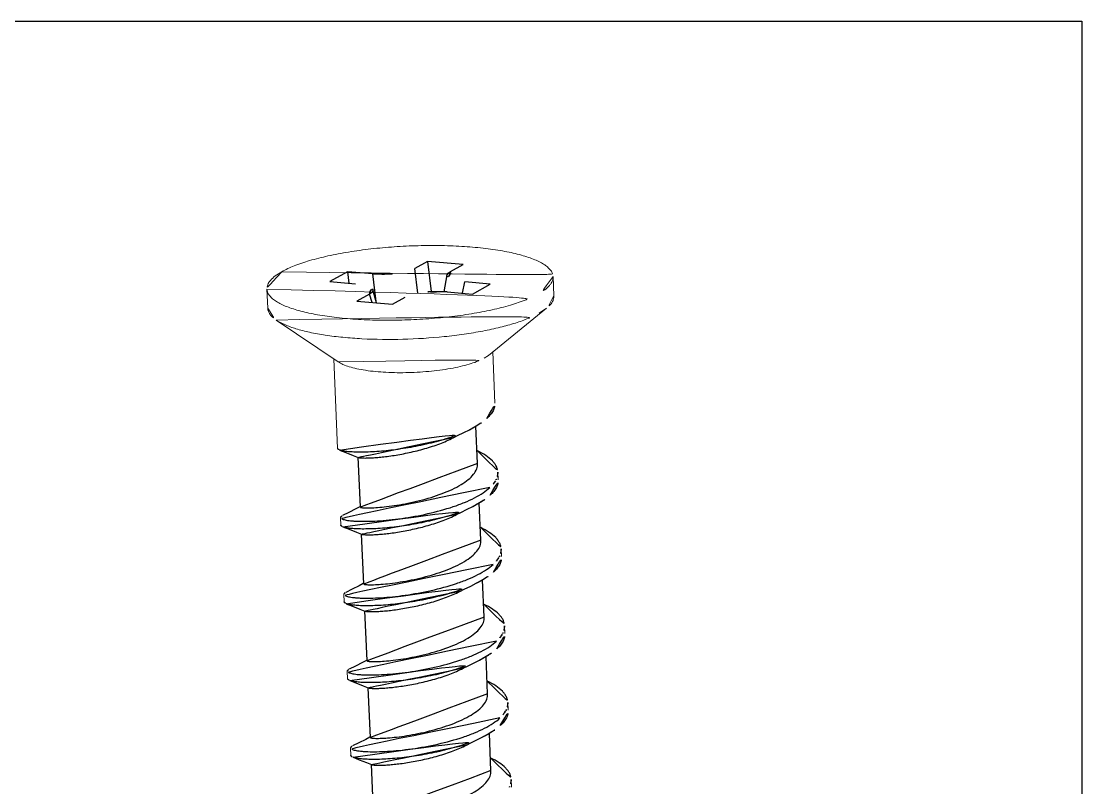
# Model space of a CAD drawing. Extents: x 16296675204 to 16296683393, y -37409618576 to -37409617244.
# Drawn here: x 16296675508.19 to 16296675534.85, y -37409617653.29 to -37409617634.02 of the extents above; entities that cross this region are included whole.
import ezdxf

# ---------------------------------------------------------------- set-up
doc = ezdxf.new("R2010")
doc.units = 0
doc.header["$LTSCALE"] = 10
doc.header["$MEASUREMENT"] = 0
doc.linetypes.add('ACAD_ISO02W100', pattern=[15, 12, -3])
doc.layers.get('0').update_dxf_attribs({"linetype": 'CONTINUOUS'})
doc.layers.add('虚线', color=8, linetype='ACAD_ISO02W100', lineweight=20)

msp = doc.modelspace()

# ---------------------------------------------------------------- linework, layer by layer
at = {"color": 7, "linetype": 'Continuous'}
for p, q in [((16296675518.404289, -37409617640.060204), (16296675518.089081, -37409617640.237587)), ((16296675519.30002, -37409617640.138077), (16296675518.404289, -37409617640.060204)), ((16296675518.404289, -37409617640.060204), (16296675518.494511, -37409617640.817734)), ((16296675516.39677, -37409617640.317009), (16296675515.954149, -37409617640.566093)), ((16296675517.03467, -37409617640.372467), (16296675516.39677, -37409617640.317009)), ((16296675516.39677, -37409617640.317009), (16296675516.431379, -37409617640.607582)), ((16296675518.16301, -37409617640.858307), (16296675518.089081, -37409617640.237587)), ((16296675518.98481, -37409617640.315468), (16296675519.30002, -37409617640.138077)), ((16296675515.954149, -37409617640.566093), (16296675516.592051, -37409617640.621552)), ((16296675517.11701, -37409617641.063789), (16296675517.03467, -37409617640.372467)), ((16296675518.821341, -37409617640.818443), (16296675518.90329, -37409617640.39801)), ((16296675519.28668, -37409617640.855827), (16296675519.341789, -37409617640.573059)), ((16296675519.979691, -37409617640.628517), (16296675519.341789, -37409617640.573059)), ((16296675517.127609, -37409617641.099457), (16296675517.029539, -37409617640.769493)), ((16296675518.899179, -37409617640.822144), (16296675519.537069, -37409617640.877602)), ((16296675519.537069, -37409617640.877602), (16296675519.979691, -37409617640.628517)), ((16296675516.949039, -37409617640.879143), (16296675516.63382, -37409617641.056534)), ((16296675516.63382, -37409617641.056534), (16296675517.529551, -37409617641.134407)), ((16296675517.011511, -37409617641.089363), (16296675516.949039, -37409617640.879143)), ((16296675517.529551, -37409617641.134407), (16296675517.844761, -37409617640.957024)), ((16296675519.66552, -37409617645.135567), (16296675519.62483, -37409617644.199089)), ((16296675516.539961, -37409617644.934013), (16296675516.66547, -37409617644.984482)), ((16296675516.65596, -37409617644.980659), (16296675516.710291, -37409617646.23114)), ((16296675519.749399, -37409617647.066269), (16296675519.70871, -37409617646.129639)), ((16296675516.62385, -37409617646.8647), (16296675516.74935, -37409617646.915176)), ((16296675516.73984, -37409617646.911346), (16296675516.79417, -37409617648.161827)), ((16296675519.83329, -37409617648.996964), (16296675519.792589, -37409617648.06031)), ((16296675516.707741, -37409617648.795387), (16296675516.833241, -37409617648.845871)), ((16296675516.823721, -37409617648.842041), (16296675516.878059, -37409617650.092529)), ((16296675519.91717, -37409617650.92765), (16296675519.87648, -37409617649.991127)), ((16296675516.79162, -37409617650.726089), (16296675516.91712, -37409617650.776573)), ((16296675516.90761, -37409617650.772743), (16296675516.961941, -37409617652.023216)), ((16296675520.001051, -37409617652.858353), (16296675519.96036, -37409617651.921677)), ((16296675516.8755, -37409617652.656776), (16296675517.001011, -37409617652.70726)), ((16296675516.991489, -37409617652.70343), (16296675517.04582, -37409617653.953911))]:
    msp.add_line(p, q, dxfattribs=at)
msp.add_lwpolyline([(16296675534.85187, -37409617716.359558), (16296675481.5355, -37409617716.359558), (16296675481.5355, -37409617634.019852), (16296675534.85187, -37409617634.019852)], close=True)
for points in [[(16296675519.052521, -37409617644.492722), (16296675519.16181, -37409617644.437317), (16296675519.323299, -37409617644.356773), (16296675519.461889, -37409617644.288582)], [(16296675516.197969, -37409617644.800011), (16296675516.355499, -37409617644.861191), (16296675516.539961, -37409617644.934013)], [(16296675516.708441, -37409617646.227509), (16296675516.6022, -37409617646.281387), (16296675516.424681, -37409617646.370003), (16296675516.269501, -37409617646.446373)], [(16296675519.1364, -37409617646.423424), (16296675519.245689, -37409617646.368019), (16296675519.40719, -37409617646.28746), (16296675519.545771, -37409617646.219269)], [(16296675516.28186, -37409617646.730713), (16296675516.43939, -37409617646.791893), (16296675516.62385, -37409617646.8647)], [(16296675516.79233, -37409617648.158203), (16296675516.686081, -37409617648.212082), (16296675516.50856, -37409617648.30069), (16296675516.35339, -37409617648.377052)], [(16296675519.22028, -37409617648.354111), (16296675519.32958, -37409617648.298714), (16296675519.49107, -37409617648.218147), (16296675519.62966, -37409617648.149963)], [(16296675516.36574, -37409617648.6614), (16296675516.52327, -37409617648.72258), (16296675516.707741, -37409617648.795387)], [(16296675516.876209, -37409617650.088898), (16296675516.76997, -37409617650.142776), (16296675516.592449, -37409617650.231377), (16296675516.437269, -37409617650.307747)], [(16296675519.304171, -37409617650.284813), (16296675519.41346, -37409617650.229401), (16296675519.574961, -37409617650.148849), (16296675519.713539, -37409617650.080658)], [(16296675516.449631, -37409617650.592087), (16296675516.607161, -37409617650.653267), (16296675516.79162, -37409617650.726089)], [(16296675516.9601, -37409617652.019592), (16296675516.853849, -37409617652.073471), (16296675516.676331, -37409617652.162071), (16296675516.52116, -37409617652.238441)], [(16296675519.38805, -37409617652.2155), (16296675519.497351, -37409617652.160103), (16296675519.65884, -37409617652.079536), (16296675519.79743, -37409617652.011353)], [(16296675516.53351, -37409617652.522781), (16296675516.69104, -37409617652.583961), (16296675516.8755, -37409617652.656776)]]:
    msp.add_lwpolyline(points, dxfattribs=at)
for centre, major_axis, ratio, start_param, end_param in [((16296675519.723289, -37409617640.372627), (-0.821229, -0.039608), 0.25133448, 5.818141006, 7.358779072), ((16296675517.37229, -37409617640.168221), (-0.801806, -0.030785), 0.263882425, 1.126066153, 2.666704219), ((16296675516.21056, -37409617640.821983), (-0.821229, -0.039608), 0.25133448, -3.606636955, -2.065998889), ((16296675518.56156, -37409617641.026382), (-0.801806, -0.030785), 0.263882425, -2.0155265, -0.474888434)]:
    msp.add_ellipse(centre, major_axis=major_axis, ratio=ratio, start_param=start_param, end_param=end_param, dxfattribs=at)
for points, knots in [([(16296675519.899651, -37409617644.004623), (16296675519.931761, -37409617643.974953), (16296675519.989031, -37409617643.915176), (16296675520.05514, -37409617643.817581), (16296675520.09436, -37409617643.71804), (16296675520.10144, -37409617643.650101), (16296675520.100031, -37409617643.617622)], [0, 0, 0, 0, 0.292045706, 0.550742358, 0.782817436, 1, 1, 1, 1]), ([(16296675519.461889, -37409617644.288582), (16296675519.546391, -37409617644.247223), (16296675519.699631, -37409617644.16333), (16296675519.840679, -37409617644.059097), (16296675519.899651, -37409617644.004623)], [0, 0, 0, 0, 0.539523175, 1, 1, 1, 1]), ([(16296675516.197981, -37409617644.800011), (16296675516.222191, -37409617644.809349), (16296675516.28253, -37409617644.824364), (16296675516.388729, -37409617644.839813), (16296675516.52421, -37409617644.85025), (16296675516.686609, -37409617644.85479), (16296675516.87331, -37409617644.852547), (16296675517.161699, -37409617644.839127), (16296675517.557091, -37409617644.801468), (16296675518.05327, -37409617644.724922), (16296675518.55497, -37409617644.615181), (16296675519.028811, -37409617644.474564), (16296675519.32584, -37409617644.355164), (16296675519.461889, -37409617644.288582)], [0, 0, 0, 0, 0.023276566, 0.055463247, 0.09623742, 0.145040673, 0.201136549, 0.263651163, 0.403927684, 0.557108169, 0.713672809, 0.86415492, 1, 1, 1, 1]), ([(16296675519.052509, -37409617644.492722), (16296675518.94355, -37409617644.548401), (16296675518.708731, -37409617644.64875), (16296675518.33811, -37409617644.768913), (16296675517.95417, -37409617644.864197), (16296675517.63726, -37409617644.923393), (16296675517.39739, -37409617644.957993), (16296675517.235331, -37409617644.976921), (16296675517.089109, -37409617644.989937), (16296675516.961321, -37409617644.997513), (16296675516.854191, -37409617645.00029), (16296675516.76964, -37409617644.998894), (16296675516.71393, -37409617644.994904), (16296675516.681931, -37409617644.989517), (16296675516.670139, -37409617644.986382), (16296675516.66547, -37409617644.984482)], [0, 0, 0, 0, 0.149149692, 0.310486425, 0.474512212, 0.630990703, 0.703238306, 0.769886721, 0.829852517, 0.882142193, 0.925906765, 0.960440098, 0.985212648, 0.993851739, 1, 1, 1, 1]), ([(16296675516.14576, -37409617644.756554), (16296675516.145929, -37409617644.760567), (16296675516.149111, -37409617644.76947), (16296675516.16012, -37409617644.780693), (16296675516.17684, -37409617644.791183), (16296675516.190331, -37409617644.797058), (16296675516.197981, -37409617644.800011)], [0, 0, 0, 0, 0.169964487, 0.380192821, 0.653494873, 1, 1, 1, 1]), ([(16296675519.658581, -37409617644.817734), (16296675519.733049, -37409617644.853081), (16296675519.866831, -37409617644.925667), (16296675520.01137, -37409617645.038689), (16296675520.094431, -37409617645.135437), (16296675520.1385, -37409617645.206863), (16296675520.16663, -37409617645.28022), (16296675520.17445, -37409617645.330551), (16296675520.17552, -37409617645.355247)], [0, 0, 0, 0, 0.317057743, 0.583748074, 0.699704525, 0.805924509, 0.904904925, 1, 1, 1, 1]), ([(16296675519.66551, -37409617645.135567), (16296675519.6665, -37409617645.158371), (16296675519.66349, -37409617645.205177), (16296675519.636749, -37409617645.301277), (16296675519.56225, -37409617645.4217), (16296675519.4251, -37409617645.553459), (16296675519.242531, -37409617645.67823), (16296675519.0207, -37409617645.794144), (16296675518.76757, -37409617645.899399), (16296675518.492599, -37409617645.992264), (16296675518.206221, -37409617646.071426), (16296675517.919399, -37409617646.136124), (16296675517.643181, -37409617646.186119), (16296675517.38821, -37409617646.221802), (16296675517.16436, -37409617646.244072), (16296675517.001261, -37409617646.253403), (16296675516.892799, -37409617646.254959), (16296675516.829941, -37409617646.253838), (16296675516.78014, -37409617646.250717), (16296675516.74745, -37409617646.246758), (16296675516.72785, -37409617646.242249), (16296675516.717951, -37409617646.238953), (16296675516.710449, -37409617646.23465), (16296675516.7103, -37409617646.23114)], [0, 0, 0, 0, 0.020473064, 0.041729226, 0.088965761, 0.145234353, 0.211406525, 0.286735163, 0.369456871, 0.457154917, 0.547003049, 0.635953592, 0.720898874, 0.798817184, 0.866906327, 0.922705443, 0.9453497, 0.964215031, 0.979139366, 0.990015945, 0.99393238, 0.996849703, 1, 1, 1, 1]), ([(16296675520.17552, -37409617645.355247), (16296675520.17679, -37409617645.384438), (16296675520.17144, -37409617645.445023), (16296675520.15147, -37409617645.502274), (16296675520.138479, -37409617645.530273)], [0, 0, 0, 0, 0.486340642, 1, 1, 1, 1]), ([(16296675519.98354, -37409617645.93531), (16296675520.015659, -37409617645.905632), (16296675520.07295, -37409617645.845833), (16296675520.13908, -37409617645.748177), (16296675520.178289, -37409617645.64859), (16296675520.185341, -37409617645.580612), (16296675520.183901, -37409617645.548126)], [0, 0, 0, 0, 0.292058996, 0.550756019, 0.78282278, 1, 1, 1, 1]), ([(16296675520.11618, -37409617645.572762), (16296675520.10759, -37409617645.587418), (16296675520.067329, -37409617645.6492), (16296675520.016769, -37409617645.703796), (16296675519.975149, -37409617645.742241)], [0, 0, 0, 0, 0.230661655, 1, 1, 1, 1]), ([(16296675520.138479, -37409617645.530273), (16296675520.136829, -37409617645.533829), (16296675520.12991, -37409617645.548264), (16296675520.12228, -37409617645.562347), (16296675520.11618, -37409617645.572762)], [0, 0, 0, 0, 0.245567706, 1, 1, 1, 1]), ([(16296675519.975149, -37409617645.742241), (16296675519.92251, -37409617645.790871), (16296675519.79858, -37409617645.884567), (16296675519.583269, -37409617646.007896), (16296675519.33009, -37409617646.122803), (16296675518.941191, -37409617646.265984), (16296675518.414761, -37409617646.407921), (16296675517.874491, -37409617646.505493), (16296675517.45005, -37409617646.557037), (16296675517.158331, -37409617646.581146), (16296675516.895781, -37409617646.592216), (16296675516.69862, -37409617646.591583), (16296675516.561041, -37409617646.584923), (16296675516.474609, -37409617646.577744), (16296675516.400129, -37409617646.568314), (16296675516.33852, -37409617646.557198), (16296675516.28891, -37409617646.543861), (16296675516.24943, -37409617646.528831), (16296675516.221901, -37409617646.508873), (16296675516.221251, -37409617646.494171)], [0, 0, 0, 0, 0.054602615, 0.117789166, 0.188745253, 0.266169363, 0.433325532, 0.603347488, 0.684032993, 0.759000201, 0.826300458, 0.884192152, 0.909142841, 0.931212345, 0.950280087, 0.966251833, 0.979077401, 0.988796353, 1, 1, 1, 1]), ([(16296675519.545771, -37409617646.219269), (16296675519.63027, -37409617646.177917), (16296675519.78351, -37409617646.094032), (16296675519.924561, -37409617645.989799), (16296675519.98354, -37409617645.93531)], [0, 0, 0, 0, 0.539505924, 1, 1, 1, 1]), ([(16296675516.221251, -37409617646.494171), (16296675516.221081, -37409617646.490158), (16296675516.223459, -37409617646.48101), (16296675516.233471, -37409617646.468887), (16296675516.24922, -37409617646.457001), (16296675516.26214, -37409617646.449966), (16296675516.269501, -37409617646.446358)], [0, 0, 0, 0, 0.169923784, 0.38021977, 0.653573272, 1, 1, 1, 1]), ([(16296675516.28186, -37409617646.730713), (16296675516.30608, -37409617646.740044), (16296675516.366421, -37409617646.755058), (16296675516.47262, -37409617646.7705), (16296675516.60811, -37409617646.780937), (16296675516.770519, -37409617646.785477), (16296675516.957239, -37409617646.783249), (16296675517.245649, -37409617646.769821), (16296675517.641041, -37409617646.732147), (16296675518.137211, -37409617646.655609), (16296675518.63891, -37409617646.54586), (16296675519.11273, -37409617646.405243), (16296675519.40974, -37409617646.285851), (16296675519.545771, -37409617646.219269)], [0, 0, 0, 0, 0.023276892, 0.055464645, 0.096240648, 0.145049353, 0.201151804, 0.263673445, 0.403950807, 0.557126029, 0.713689384, 0.864168888, 1, 1, 1, 1]), ([(16296675519.136391, -37409617646.423424), (16296675519.02743, -37409617646.47908), (16296675518.79262, -37409617646.579437), (16296675518.421989, -37409617646.699608), (16296675518.03805, -37409617646.794899), (16296675517.721149, -37409617646.854103), (16296675517.481279, -37409617646.888687), (16296675517.31922, -37409617646.907623), (16296675517.173, -37409617646.920624), (16296675517.04521, -37409617646.9282), (16296675516.93807, -37409617646.930977), (16296675516.853519, -37409617646.929581), (16296675516.797819, -37409617646.925591), (16296675516.76581, -37409617646.920219), (16296675516.75403, -37409617646.917068), (16296675516.749359, -37409617646.915176)], [0, 0, 0, 0, 0.149151444, 0.31048851, 0.474514788, 0.630995045, 0.703238917, 0.769892315, 0.829853838, 0.882146381, 0.925911335, 0.960441334, 0.985220341, 0.993856093, 1, 1, 1, 1]), ([(16296675516.229639, -37409617646.687286), (16296675516.22983, -37409617646.691307), (16296675516.233021, -37409617646.700203), (16296675516.24403, -37409617646.711403), (16296675516.26074, -37409617646.721878), (16296675516.27422, -37409617646.727753), (16296675516.28186, -37409617646.730713)], [0, 0, 0, 0, 0.170000013, 0.380313825, 0.653600326, 1, 1, 1, 1]), ([(16296675519.742901, -37409617646.748627), (16296675519.817289, -37409617646.783958), (16296675519.950939, -37409617646.856506), (16296675520.09532, -37409617646.96946), (16296675520.17831, -37409617647.066132), (16296675520.222349, -37409617647.137489), (16296675520.250469, -37409617647.210777), (16296675520.25831, -37409617647.26107), (16296675520.259399, -37409617647.285751)], [0, 0, 0, 0, 0.317038141, 0.583721003, 0.699682042, 0.805910367, 0.904900162, 1, 1, 1, 1]), ([(16296675519.749399, -37409617647.066269), (16296675519.75038, -37409617647.089073), (16296675519.74736, -37409617647.13588), (16296675519.720659, -37409617647.231987), (16296675519.646139, -37409617647.352386), (16296675519.508989, -37409617647.484154), (16296675519.32641, -37409617647.608917), (16296675519.10458, -37409617647.724823), (16296675518.85146, -37409617647.830093), (16296675518.576481, -37409617647.922951), (16296675518.2901, -37409617648.002129), (16296675518.003281, -37409617648.066818), (16296675517.72706, -37409617648.116814), (16296675517.472099, -37409617648.152489), (16296675517.248249, -37409617648.174767), (16296675517.08515, -37409617648.184082), (16296675516.97669, -37409617648.185654), (16296675516.91382, -37409617648.184532), (16296675516.864031, -37409617648.181396), (16296675516.831329, -37409617648.17746), (16296675516.811741, -37409617648.172943), (16296675516.80184, -37409617648.169632), (16296675516.794319, -37409617648.165337), (16296675516.79417, -37409617648.161827)], [0, 0, 0, 0, 0.020473397, 0.04172825, 0.088964795, 0.145234699, 0.21140827, 0.286737033, 0.369457519, 0.457154473, 0.547002625, 0.635953948, 0.720899289, 0.798816176, 0.866903321, 0.922701866, 0.945350284, 0.96421297, 0.979137498, 0.990016213, 0.993929145, 0.99684572, 1, 1, 1, 1]), ([(16296675520.067419, -37409617647.865997), (16296675520.099541, -37409617647.836327), (16296675520.15683, -37409617647.776543), (16296675520.22295, -37409617647.678886), (16296675520.262171, -37409617647.5793), (16296675520.26922, -37409617647.511322), (16296675520.26779, -37409617647.478844)], [0, 0, 0, 0, 0.292042277, 0.550741516, 0.782816052, 1, 1, 1, 1]), ([(16296675520.2005, -37409617647.502708), (16296675520.1919, -37409617647.517433), (16296675520.151569, -37409617647.579514), (16296675520.100821, -37409617647.634331), (16296675520.05904, -37409617647.672943)], [0, 0, 0, 0, 0.230586123, 1, 1, 1, 1]), ([(16296675520.2223, -37409617647.461113), (16296675520.22068, -37409617647.4646), (16296675520.213909, -37409617647.478722), (16296675520.20645, -37409617647.492508), (16296675520.2005, -37409617647.502708)], [0, 0, 0, 0, 0.245662192, 1, 1, 1, 1]), ([(16296675520.259399, -37409617647.285751), (16296675520.260691, -37409617647.314987), (16296675520.255341, -37409617647.375702), (16296675520.235319, -37409617647.433067), (16296675520.2223, -37409617647.461113)], [0, 0, 0, 0, 0.486306326, 1, 1, 1, 1]), ([(16296675520.05904, -37409617647.672943), (16296675520.006399, -37409617647.721558), (16296675519.88249, -37409617647.815247), (16296675519.667231, -37409617647.93856), (16296675519.414101, -37409617648.053436), (16296675519.025261, -37409617648.196609), (16296675518.498899, -37409617648.338547), (16296675517.958679, -37409617648.436127), (16296675517.534281, -37409617648.487694), (16296675517.24255, -37409617648.511833), (16296675516.979959, -37409617648.522903), (16296675516.782761, -37409617648.522293), (16296675516.645149, -37409617648.515617), (16296675516.558689, -37409617648.508453), (16296675516.48418, -37409617648.499031), (16296675516.42255, -37409617648.487923), (16296675516.3729, -37409617648.474586), (16296675516.333389, -37409617648.459557), (16296675516.30582, -37409617648.439621), (16296675516.30514, -37409617648.424919)], [0, 0, 0, 0, 0.054597217, 0.117772269, 0.188713614, 0.266122839, 0.433262524, 0.603270318, 0.683950983, 0.758921475, 0.826233658, 0.884138543, 0.909095902, 0.931171631, 0.950246803, 0.966225121, 0.979058274, 0.988784535, 1, 1, 1, 1]), ([(16296675519.62966, -37409617648.149963), (16296675519.714161, -37409617648.108597), (16296675519.86739, -37409617648.024719), (16296675520.00845, -37409617647.920486), (16296675520.067419, -37409617647.865997)], [0, 0, 0, 0, 0.539514938, 1, 1, 1, 1]), ([(16296675516.365749, -37409617648.6614), (16296675516.389959, -37409617648.670738), (16296675516.4503, -37409617648.685753), (16296675516.556499, -37409617648.701187), (16296675516.69198, -37409617648.711639), (16296675516.85438, -37409617648.716171), (16296675517.04109, -37409617648.713943), (16296675517.3295, -37409617648.700523), (16296675517.72489, -37409617648.662849), (16296675518.22105, -37409617648.586311), (16296675518.72275, -37409617648.476562), (16296675519.196581, -37409617648.335953), (16296675519.49361, -37409617648.216553), (16296675519.62966, -37409617648.149963)], [0, 0, 0, 0, 0.023278057, 0.055464367, 0.096237391, 0.145041777, 0.201140971, 0.263660908, 0.403941326, 0.557113817, 0.713670843, 0.864155822, 1, 1, 1, 1]), ([(16296675516.30514, -37409617648.424919), (16296675516.304951, -37409617648.420898), (16296675516.30732, -37409617648.411743), (16296675516.317329, -37409617648.399612), (16296675516.33308, -37409617648.387703), (16296675516.34602, -37409617648.380661), (16296675516.35339, -37409617648.377052)], [0, 0, 0, 0, 0.169900019, 0.380141039, 0.653487407, 1, 1, 1, 1]), ([(16296675519.22028, -37409617648.354111), (16296675519.11132, -37409617648.40979), (16296675518.876499, -37409617648.510132), (16296675518.50588, -37409617648.630302), (16296675518.121941, -37409617648.725594), (16296675517.805031, -37409617648.784782), (16296675517.565161, -37409617648.819382), (16296675517.403099, -37409617648.83831), (16296675517.25688, -37409617648.851334), (16296675517.129089, -37409617648.858887), (16296675517.021959, -37409617648.861671), (16296675516.93741, -37409617648.860283), (16296675516.881701, -37409617648.856277), (16296675516.849701, -37409617648.850906), (16296675516.83791, -37409617648.847771), (16296675516.833241, -37409617648.845871)], [0, 0, 0, 0, 0.149149925, 0.310486899, 0.474512549, 0.630991091, 0.703238754, 0.769887552, 0.829852148, 0.882143536, 0.925906325, 0.960441356, 0.985212845, 0.993853208, 1, 1, 1, 1]), ([(16296675516.31353, -37409617648.617973), (16296675516.313709, -37409617648.621986), (16296675516.316891, -37409617648.630867), (16296675516.327909, -37409617648.642082), (16296675516.34462, -37409617648.652573), (16296675516.358101, -37409617648.658447), (16296675516.365749, -37409617648.6614)], [0, 0, 0, 0, 0.169993056, 0.38028427, 0.653562307, 1, 1, 1, 1]), ([(16296675519.827499, -37409617648.679657), (16296675519.901791, -37409617648.714981), (16296675520.035259, -37409617648.787498), (16296675520.17944, -37409617648.900383), (16296675520.2623, -37409617648.996986), (16296675520.30629, -37409617649.068298), (16296675520.33437, -37409617649.141548), (16296675520.342199, -37409617649.191803), (16296675520.34329, -37409617649.216461)], [0, 0, 0, 0, 0.316984893, 0.583639069, 0.699603812, 0.805849235, 0.904865736, 1, 1, 1, 1]), ([(16296675519.833281, -37409617648.996964), (16296675519.83428, -37409617649.019753), (16296675519.831249, -37409617649.066566), (16296675519.804529, -37409617649.162666), (16296675519.730021, -37409617649.283081), (16296675519.592871, -37409617649.414841), (16296675519.410299, -37409617649.539612), (16296675519.188471, -37409617649.655518), (16296675518.935341, -37409617649.76078), (16296675518.66037, -37409617649.853653), (16296675518.373989, -37409617649.932823), (16296675518.08717, -37409617649.997513), (16296675517.810949, -37409617650.047501), (16296675517.555981, -37409617650.083183), (16296675517.33213, -37409617650.105461), (16296675517.169029, -37409617650.114777), (16296675517.06057, -37409617650.116348), (16296675516.997709, -37409617650.115227), (16296675516.94791, -37409617650.112099), (16296675516.91522, -37409617650.108147), (16296675516.89562, -37409617650.103638), (16296675516.885719, -37409617650.100327), (16296675516.87822, -37409617650.096031), (16296675516.878071, -37409617650.092529)], [0, 0, 0, 0, 0.02047321, 0.04172905, 0.08896589, 0.145234743, 0.211406872, 0.286735126, 0.369456489, 0.457154687, 0.547003065, 0.635953623, 0.720898634, 0.798816603, 0.866905772, 0.922705652, 0.945349236, 0.964215767, 0.979138535, 0.990016578, 0.993933024, 0.996849142, 1, 1, 1, 1]), ([(16296675520.34329, -37409617649.216461), (16296675520.34458, -37409617649.245827), (16296675520.339161, -37409617649.306808), (16296675520.31897, -37409617649.364403), (16296675520.30584, -37409617649.392548)], [0, 0, 0, 0, 0.486199985, 1, 1, 1, 1]), ([(16296675520.14292, -37409617649.60363), (16296675520.090281, -37409617649.65226), (16296675519.96636, -37409617649.745949), (16296675519.751089, -37409617649.86927), (16296675519.497931, -37409617649.984161), (16296675519.10906, -37409617650.127327), (16296675518.58268, -37409617650.269272), (16296675518.04245, -37409617650.366837), (16296675517.61804, -37409617650.418404), (16296675517.326309, -37409617650.442528), (16296675517.06373, -37409617650.453598), (16296675516.86655, -37409617650.452972), (16296675516.72896, -37409617650.446312), (16296675516.642509, -37409617650.43914), (16296675516.56801, -37409617650.429718), (16296675516.50639, -37409617650.418602), (16296675516.456751, -37409617650.405273), (16296675516.41725, -37409617650.390244), (16296675516.38969, -37409617650.370293), (16296675516.389021, -37409617650.355591)], [0, 0, 0, 0, 0.05459869, 0.11777762, 0.188727264, 0.266146226, 0.433292764, 0.603296072, 0.683979386, 0.758950658, 0.826259313, 0.88415787, 0.909111388, 0.931183846, 0.950256241, 0.966231778, 0.979063344, 0.988787913, 1, 1, 1, 1]), ([(16296675520.15131, -37409617649.7967), (16296675520.18342, -37409617649.767036), (16296675520.240681, -37409617649.707268), (16296675520.30678, -37409617649.609673), (16296675520.34601, -37409617649.510147), (16296675520.35309, -37409617649.442207), (16296675520.351681, -37409617649.409737)], [0, 0, 0, 0, 0.292056058, 0.55074832, 0.782819238, 1, 1, 1, 1]), ([(16296675520.2855, -37409617649.431488), (16296675520.27688, -37409617649.446373), (16296675520.236361, -37409617649.509209), (16296675520.185129, -37409617649.564636), (16296675520.14292, -37409617649.60363)], [0, 0, 0, 0, 0.230394881, 1, 1, 1, 1]), ([(16296675520.30584, -37409617649.392548), (16296675520.30431, -37409617649.395813), (16296675520.29797, -37409617649.409012), (16296675520.291031, -37409617649.421928), (16296675520.2855, -37409617649.431488)], [0, 0, 0, 0, 0.24594043, 1, 1, 1, 1]), ([(16296675519.713539, -37409617650.080658), (16296675519.79804, -37409617650.039299), (16296675519.951281, -37409617649.955406), (16296675520.092331, -37409617649.851181), (16296675520.15131, -37409617649.7967)], [0, 0, 0, 0, 0.539520138, 1, 1, 1, 1]), ([(16296675516.449631, -37409617650.592087), (16296675516.47385, -37409617650.601433), (16296675516.534189, -37409617650.616447), (16296675516.64039, -37409617650.631889), (16296675516.77586, -37409617650.642326), (16296675516.938271, -37409617650.646873), (16296675517.124969, -37409617650.644638), (16296675517.41337, -37409617650.631218), (16296675517.80876, -37409617650.593552), (16296675518.304939, -37409617650.516998), (16296675518.806641, -37409617650.407257), (16296675519.28047, -37409617650.26664), (16296675519.577499, -37409617650.147247), (16296675519.713539, -37409617650.080658)], [0, 0, 0, 0, 0.023276407, 0.055463181, 0.096237908, 0.145042369, 0.201139714, 0.263655278, 0.403931506, 0.557112621, 0.713678891, 0.864158647, 1, 1, 1, 1]), ([(16296675516.389021, -37409617650.355591), (16296675516.38884, -37409617650.35157), (16296675516.391211, -37409617650.342422), (16296675516.40123, -37409617650.330292), (16296675516.416981, -37409617650.31839), (16296675516.429899, -37409617650.311363), (16296675516.437269, -37409617650.307747)], [0, 0, 0, 0, 0.169908325, 0.380176255, 0.653525717, 1, 1, 1, 1]), ([(16296675519.304159, -37409617650.284813), (16296675519.19519, -37409617650.340469), (16296675518.960381, -37409617650.440826), (16296675518.58976, -37409617650.560989), (16296675518.20582, -37409617650.656288), (16296675517.88892, -37409617650.715477), (16296675517.64905, -37409617650.750069), (16296675517.48698, -37409617650.768997), (16296675517.340771, -37409617650.782013), (16296675517.21298, -37409617650.789581), (16296675517.105841, -37409617650.792374), (16296675517.02129, -37409617650.79097), (16296675516.96559, -37409617650.78698), (16296675516.93358, -37409617650.781601), (16296675516.921801, -37409617650.778458), (16296675516.91713, -37409617650.776573)], [0, 0, 0, 0, 0.149151082, 0.31048801, 0.474514413, 0.630994577, 0.703238601, 0.769891117, 0.829854077, 0.882144985, 0.925911753, 0.960440489, 0.985219788, 0.993854646, 1, 1, 1, 1]), ([(16296675516.397409, -37409617650.548653), (16296675516.397591, -37409617650.552673), (16296675516.40077, -37409617650.561562), (16296675516.411791, -37409617650.572777), (16296675516.428499, -37409617650.58326), (16296675516.44199, -37409617650.589142), (16296675516.449631, -37409617650.592087)], [0, 0, 0, 0, 0.169972208, 0.380232623, 0.65353903, 1, 1, 1, 1]), ([(16296675519.90871, -37409617650.609093), (16296675519.98341, -37409617650.644493), (16296675520.11759, -37409617650.71714), (16296675520.26256, -37409617650.830307), (16296675520.34586, -37409617650.927223), (16296675520.390051, -37409617650.998734), (16296675520.41827, -37409617651.072212), (16296675520.4261, -37409617651.12262), (16296675520.427179, -37409617651.147362)], [0, 0, 0, 0, 0.3172345, 0.583924157, 0.69985153, 0.806036112, 0.904966851, 1, 1, 1, 1]), ([(16296675519.91716, -37409617650.92765), (16296675519.91815, -37409617650.950447), (16296675519.91514, -37409617650.997269), (16296675519.88842, -37409617651.093369), (16296675519.813919, -37409617651.213783), (16296675519.67676, -37409617651.345543), (16296675519.494181, -37409617651.470306), (16296675519.27235, -37409617651.586212), (16296675519.01923, -37409617651.691467), (16296675518.744249, -37409617651.78434), (16296675518.45787, -37409617651.86351), (16296675518.171049, -37409617651.928207), (16296675517.894831, -37409617651.978203), (16296675517.63987, -37409617652.013878), (16296675517.416019, -37409617652.036163), (16296675517.25292, -37409617652.045471), (16296675517.144449, -37409617652.047043), (16296675517.081591, -37409617652.045914), (16296675517.03179, -37409617652.042793), (16296675516.9991, -37409617652.038841), (16296675516.979509, -37409617652.034317), (16296675516.96961, -37409617652.031021), (16296675516.96209, -37409617652.026733), (16296675516.961941, -37409617652.023216)], [0, 0, 0, 0, 0.020473134, 0.041728323, 0.088964486, 0.14523392, 0.211407584, 0.286736716, 0.369457507, 0.457154493, 0.547002463, 0.635953727, 0.720899492, 0.798816786, 0.866903955, 0.922702124, 0.945350952, 0.964212695, 0.979138569, 0.990015654, 0.993929113, 0.996846507, 1, 1, 1, 1]), ([(16296675520.427179, -37409617651.147362), (16296675520.42844, -37409617651.176453), (16296675520.42313, -37409617651.236801), (16296675520.403299, -37409617651.293869), (16296675520.3904, -37409617651.32177)], [0, 0, 0, 0, 0.486427564, 1, 1, 1, 1]), ([(16296675520.235189, -37409617651.727386), (16296675520.267321, -37409617651.697723), (16296675520.32461, -37409617651.637909), (16296675520.390739, -37409617651.540253), (16296675520.429951, -37409617651.440643), (16296675520.436991, -37409617651.372673), (16296675520.43556, -37409617651.340179)], [0, 0, 0, 0, 0.292057156, 0.550753557, 0.782820762, 1, 1, 1, 1]), ([(16296675520.36655, -37409617651.36702), (16296675520.357981, -37409617651.381477), (16296675520.317961, -37409617651.442413), (16296675520.267941, -37409617651.496323), (16296675520.226801, -37409617651.534317)], [0, 0, 0, 0, 0.23088135, 1, 1, 1, 1]), ([(16296675520.3904, -37409617651.32177), (16296675520.388651, -37409617651.325569), (16296675520.381281, -37409617651.34095), (16296675520.37311, -37409617651.355949), (16296675520.36655, -37409617651.36702)], [0, 0, 0, 0, 0.245278164, 1, 1, 1, 1]), ([(16296675520.226801, -37409617651.534317), (16296675520.17416, -37409617651.582947), (16296675520.05024, -37409617651.676651), (16296675519.834961, -37409617651.799973), (16296675519.581791, -37409617651.914864), (16296675519.192921, -37409617652.058037), (16296675518.666519, -37409617652.199966), (16296675518.126261, -37409617652.297546), (16296675517.701839, -37409617652.349098), (16296675517.41012, -37409617652.37323), (16296675517.147551, -37409617652.384293), (16296675516.95038, -37409617652.383667), (16296675516.812799, -37409617652.377007), (16296675516.726351, -37409617652.369827), (16296675516.651859, -37409617652.360397), (16296675516.59024, -37409617652.349297), (16296675516.540609, -37409617652.33596), (16296675516.50112, -37409617652.32093), (16296675516.47357, -37409617652.300972), (16296675516.47291, -37409617652.286278)], [0, 0, 0, 0, 0.0546001, 0.117782597, 0.188733632, 0.266151748, 0.433300018, 0.60331817, 0.68400267, 0.75896991, 0.826272935, 0.884169085, 0.909122385, 0.931194582, 0.950265184, 0.96624001, 0.979068811, 0.988791119, 1, 1, 1, 1]), ([(16296675519.79743, -37409617652.011353), (16296675519.88192, -37409617651.969994), (16296675520.03516, -37409617651.886108), (16296675520.17621, -37409617651.781883), (16296675520.235189, -37409617651.727386)], [0, 0, 0, 0, 0.539501208, 1, 1, 1, 1]), ([(16296675516.47291, -37409617652.286278), (16296675516.472731, -37409617652.282257), (16296675516.4751, -37409617652.273109), (16296675516.485109, -37409617652.260986), (16296675516.50086, -37409617652.249077), (16296675516.51379, -37409617652.24205), (16296675516.52116, -37409617652.238441)], [0, 0, 0, 0, 0.169912341, 0.380179031, 0.653529502, 1, 1, 1, 1]), ([(16296675516.53352, -37409617652.522781), (16296675516.55773, -37409617652.532127), (16296675516.618071, -37409617652.547127), (16296675516.724279, -37409617652.562576), (16296675516.85976, -37409617652.573029), (16296675517.022181, -37409617652.57756), (16296675517.2089, -37409617652.575333), (16296675517.497311, -37409617652.561897), (16296675517.8927, -37409617652.524239), (16296675518.38887, -37409617652.447693), (16296675518.89056, -37409617652.337936), (16296675519.36438, -37409617652.197327), (16296675519.66139, -37409617652.077927), (16296675519.79743, -37409617652.011353)], [0, 0, 0, 0, 0.023277738, 0.055465794, 0.096241954, 0.14505144, 0.20115394, 0.26367632, 0.403954117, 0.557125453, 0.713686867, 0.864167196, 1, 1, 1, 1]), ([(16296675519.38805, -37409617652.2155), (16296675519.279091, -37409617652.271172), (16296675519.04427, -37409617652.371521), (16296675518.673651, -37409617652.491676), (16296675518.289709, -37409617652.586983), (16296675517.972799, -37409617652.646156), (16296675517.732929, -37409617652.680771), (16296675517.570869, -37409617652.699692), (16296675517.42465, -37409617652.712708), (16296675517.29686, -37409617652.720284), (16296675517.18972, -37409617652.723061), (16296675517.105181, -37409617652.721657), (16296675517.049471, -37409617652.717667), (16296675517.01746, -37409617652.712303), (16296675517.00568, -37409617652.709152), (16296675517.001011, -37409617652.70726)], [0, 0, 0, 0, 0.149150481, 0.310487645, 0.474513263, 0.630992056, 0.703239131, 0.769889043, 0.829852195, 0.882145353, 0.925906742, 0.960442514, 0.985214087, 0.993855175, 1, 1, 1, 1]), ([(16296675516.4813, -37409617652.479362), (16296675516.48148, -37409617652.483383), (16296675516.484671, -37409617652.492271), (16296675516.49568, -37409617652.503471), (16296675516.51239, -37409617652.513947), (16296675516.525869, -37409617652.519836), (16296675516.53352, -37409617652.522781)], [0, 0, 0, 0, 0.170000578, 0.380309158, 0.653587418, 1, 1, 1, 1]), ([(16296675519.994829, -37409617652.540833), (16296675520.06918, -37409617652.576157), (16296675520.202749, -37409617652.648697), (16296675520.34705, -37409617652.761612), (16296675520.429991, -37409617652.858261), (16296675520.47401, -37409617652.929604), (16296675520.502119, -37409617653.002869), (16296675520.50996, -37409617653.053131), (16296675520.511049, -37409617653.077797)], [0, 0, 0, 0, 0.317020572, 0.583696175, 0.69965802, 0.805891088, 0.904889407, 1, 1, 1, 1]), ([(16296675520.001051, -37409617652.858353), (16296675520.00205, -37409617652.881142), (16296675519.99901, -37409617652.927963), (16296675519.972309, -37409617653.024063), (16296675519.897791, -37409617653.14447), (16296675519.760639, -37409617653.27623), (16296675519.57806, -37409617653.401001), (16296675519.356239, -37409617653.516907), (16296675519.103109, -37409617653.622169), (16296675518.82814, -37409617653.715027), (16296675518.541759, -37409617653.794197), (16296675518.25494, -37409617653.858887), (16296675517.97872, -37409617653.90889), (16296675517.723749, -37409617653.944572), (16296675517.499901, -37409617653.966843), (16296675517.336809, -37409617653.976173), (16296675517.22834, -37409617653.97773), (16296675517.16548, -37409617653.976624), (16296675517.115681, -37409617653.973488), (16296675517.082979, -37409617653.969543), (16296675517.063391, -37409617653.965027), (16296675517.05349, -37409617653.961723), (16296675517.04599, -37409617653.95742), (16296675517.04583, -37409617653.953911)], [0, 0, 0, 0, 0.020473379, 0.041728798, 0.088965914, 0.145235111, 0.211407373, 0.286735407, 0.369456346, 0.45715445, 0.547003048, 0.635953711, 0.72089852, 0.798816075, 0.866904958, 0.922705167, 0.945348959, 0.964216136, 0.979137713, 0.990017197, 0.993933035, 0.996848199, 1, 1, 1, 1]), ([(16296675520.511049, -37409617653.077797), (16296675520.51235, -37409617653.107063), (16296675520.50699, -37409617653.167824), (16296675520.48694, -37409617653.225227), (16296675520.4739, -37409617653.253304)], [0, 0, 0, 0, 0.48629063, 1, 1, 1, 1]), ([(16296675520.4739, -37409617653.253304), (16296675520.4723, -37409617653.256752), (16296675520.465599, -37409617653.270721), (16296675520.458229, -37409617653.28437), (16296675520.452339, -37409617653.294456)], [0, 0, 0, 0, 0.245707587, 1, 1, 1, 1])]:
    msp.add_open_spline(points, degree=3, knots=knots, dxfattribs=at)
at = {"layer": '虚线', "color": 7, "linetype": 'Continuous'}
for p, q in [((16296675521.584499, -37409617640.923714), (16296675521.56353, -37409617640.44104)), ((16296675514.391291, -37409617641.236237), (16296675514.370319, -37409617640.753571)), ((16296675519.936899, -37409617642.420357), (16296675521.3981, -37409617641.236732)), ((16296675521.3981, -37409617641.236732), (16296675521.212521, -37409617641.360336)), ((16296675516.162479, -37409617642.584343), (16296675514.604139, -37409617641.531921)), ((16296675519.936899, -37409617642.420357), (16296675519.833811, -37409617642.489021)), ((16296675520.100031, -37409617643.617577), (16296675520.044241, -37409617642.333397)), ((16296675516.14575, -37409617644.756554), (16296675516.04801, -37409617642.507027)), ((16296675520.18392, -37409617645.548279), (16296675520.175529, -37409617645.355209)), ((16296675516.22963, -37409617646.687248), (16296675516.221239, -37409617646.494179)), ((16296675520.267799, -37409617647.478973), (16296675520.259411, -37409617647.285896)), ((16296675516.31352, -37409617648.617943), (16296675516.30513, -37409617648.424873)), ((16296675520.35169, -37409617649.40966), (16296675520.3433, -37409617649.216591)), ((16296675516.3974, -37409617650.548637), (16296675516.389009, -37409617650.355568)), ((16296675520.43557, -37409617651.340347), (16296675520.427191, -37409617651.147293)), ((16296675516.481291, -37409617652.479332), (16296675516.4729, -37409617652.286263)), ((16296675520.519461, -37409617653.271049), (16296675520.51107, -37409617653.07798))]:
    msp.add_line(p, q, dxfattribs=at)
for points, knots in [([(16296675514.7423, -37409617640.31694), (16296675514.841631, -37409617640.26104), (16296675515.07176, -37409617640.157066), (16296675515.46126, -37409617640.027237), (16296675515.919531, -37409617639.912163), (16296675516.434059, -37409617639.815201), (16296675516.990919, -37409617639.739212), (16296675517.574739, -37409617639.686371), (16296675518.16938, -37409617639.658211), (16296675518.75841, -37409617639.655502), (16296675519.32551, -37409617639.678284), (16296675519.85507, -37409617639.725822), (16296675520.33252, -37409617639.796692), (16296675520.690359, -37409617639.87632), (16296675520.9394, -37409617639.952271), (16296675521.09749, -37409617640.011162), (16296675521.23403, -37409617640.074081), (16296675521.34824, -37409617640.140602), (16296675521.43947, -37409617640.210503), (16296675521.507231, -37409617640.283737), (16296675521.550699, -37409617640.360558), (16296675521.56238, -37409617640.415024), (16296675521.563511, -37409617640.441101)], [0, 0, 0, 0, 0.047874429, 0.105679961, 0.172282423, 0.246160485, 0.325485972, 0.408240935, 0.49228692, 0.575442048, 0.655554599, 0.7305774, 0.798645146, 0.858162555, 0.884327349, 0.907947424, 0.928965317, 0.947398063, 0.963347598, 0.977069324, 0.989033532, 1, 1, 1, 1]), ([(16296675514.7423, -37409617640.31694), (16296675514.68528, -37409617640.349022), (16296675514.584419, -37409617640.412857), (16296675514.477409, -37409617640.507919), (16296675514.41872, -37409617640.585861), (16296675514.389259, -37409617640.641586), (16296675514.37228, -37409617640.697594), (16296675514.369539, -37409617640.73526), (16296675514.370331, -37409617640.75351)], [0, 0, 0, 0, 0.327021374, 0.595169581, 0.709531086, 0.81308833, 0.908677352, 1, 1, 1, 1]), ([(16296675521.563511, -37409617640.441101), (16296675521.564301, -37409617640.459351), (16296675521.56156, -37409617640.497017), (16296675521.54459, -37409617640.553009), (16296675521.515129, -37409617640.608749), (16296675521.45644, -37409617640.686684), (16296675521.34943, -37409617640.781754), (16296675521.24856, -37409617640.845581), (16296675521.191549, -37409617640.87767)], [0, 0, 0, 0, 0.091322648, 0.186911669, 0.290468914, 0.404830419, 0.672978626, 1, 1, 1, 1]), ([(16296675514.370331, -37409617640.75351), (16296675514.37146, -37409617640.779587), (16296675514.38315, -37409617640.834053), (16296675514.426611, -37409617640.910873), (16296675514.494381, -37409617640.984108), (16296675514.585609, -37409617641.054008), (16296675514.69981, -37409617641.120529), (16296675514.836361, -37409617641.183449), (16296675514.99445, -37409617641.24234), (16296675515.24349, -37409617641.318291), (16296675515.60132, -37409617641.397911), (16296675516.07877, -37409617641.468788), (16296675516.608339, -37409617641.516327), (16296675517.17544, -37409617641.539108), (16296675517.76446, -37409617641.5364), (16296675518.35911, -37409617641.50824), (16296675518.942921, -37409617641.455399), (16296675519.499781, -37409617641.37941), (16296675520.014311, -37409617641.282448), (16296675520.472589, -37409617641.167374), (16296675520.862089, -37409617641.037537), (16296675521.092211, -37409617640.933571), (16296675521.191549, -37409617640.87767)], [0, 0, 0, 0, 0.010966468, 0.022930676, 0.036652402, 0.052601937, 0.071034683, 0.092052576, 0.115672651, 0.141837445, 0.201354854, 0.2694226, 0.344445401, 0.424557952, 0.50771308, 0.591759065, 0.674514028, 0.753839515, 0.827717577, 0.894320039, 0.952125571, 1, 1, 1, 1]), ([(16296675521.58448, -37409617640.923714), (16296675521.585621, -37409617640.94986), (16296675521.578659, -37409617641.005257), (16296675521.5418, -37409617641.085739), (16296675521.48036, -37409617641.16478), (16296675521.42771, -37409617641.21273), (16296675521.398069, -37409617641.236732)], [0, 0, 0, 0, 0.208281181, 0.435593515, 0.696453828, 1, 1, 1, 1]), ([(16296675514.39131, -37409617641.236237), (16296675514.39245, -37409617641.26239), (16296675514.4042, -37409617641.316994), (16296675514.447901, -37409617641.393982), (16296675514.51598, -37409617641.467369), (16296675514.57255, -37409617641.51059), (16296675514.604139, -37409617641.531921)], [0, 0, 0, 0, 0.20833013, 0.435711518, 0.696619972, 1, 1, 1, 1]), ([(16296675514.604139, -37409617641.531921), (16296675514.671141, -37409617641.577164), (16296675514.83283, -37409617641.660187), (16296675515.11458, -37409617641.760117), (16296675515.456409, -37409617641.846497), (16296675515.85136, -37409617641.917282), (16296675516.29146, -37409617641.970863), (16296675516.940451, -37409617642.018677), (16296675517.791519, -37409617642.027222), (16296675518.648701, -37409617641.973396), (16296675519.319441, -37409617641.89164), (16296675519.78821, -37409617641.814194), (16296675520.21888, -37409617641.721603), (16296675520.60257, -37409617641.615959), (16296675520.931231, -37409617641.499573), (16296675521.126789, -37409617641.408577), (16296675521.212521, -37409617641.360336)], [0, 0, 0, 0, 0.035849086, 0.080086675, 0.132384916, 0.191999545, 0.257909739, 0.328892248, 0.480478464, 0.634909642, 0.709375917, 0.780033843, 0.845524409, 0.904633074, 0.956376518, 1, 1, 1, 1]), ([(16296675516.162491, -37409617642.584343), (16296675516.199711, -37409617642.609482), (16296675516.289539, -37409617642.655602), (16296675516.44606, -37409617642.711128), (16296675516.635969, -37409617642.759117), (16296675516.94293, -37409617642.814056), (16296675517.377951, -37409617642.85379), (16296675517.933241, -37409617642.859573), (16296675518.49777, -37409617642.823967), (16296675518.951309, -37409617642.760712), (16296675519.28178, -37409617642.689743), (16296675519.494949, -37409617642.631027), (16296675519.67753, -37409617642.56636), (16296675519.78618, -37409617642.515823), (16296675519.833811, -37409617642.489021)], [0, 0, 0, 0, 0.035850252, 0.080089415, 0.132393801, 0.192012102, 0.328875165, 0.480472785, 0.63491543, 0.780016704, 0.845511785, 0.904623949, 0.956379603, 1, 1, 1, 1])]:
    msp.add_open_spline(points, degree=3, knots=knots, dxfattribs=at)

doc.saveas('drawing.dxf')
